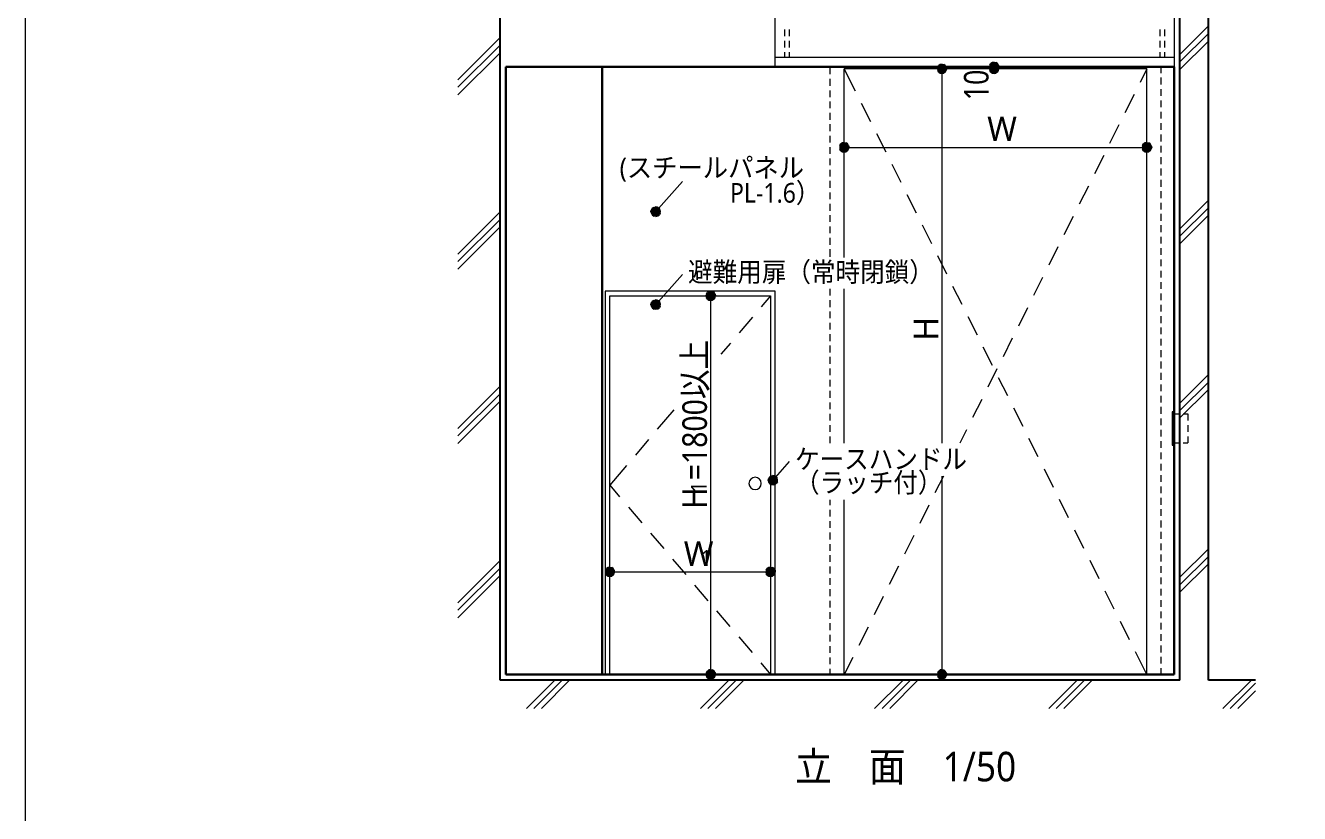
# Model space of a CAD drawing. Header units: millimetres. Extents: x 0 to 420, y 0 to 297.
# Drawn here: x 0.2 to 134.9, y 160.6 to 243.9 of the extents above; entities that cross this region are included whole.
import ezdxf
from ezdxf.enums import TextEntityAlignment as Align

# ---------------------------------------------------------------- set-up
doc = ezdxf.new("R2010")
doc.units = ezdxf.units.MM
doc.styles.add('kst32b', font='NotoSansJP-Variable.ttf')

msp = doc.modelspace()

# ---------------------------------------------------------------- hatches: boundary and pattern name
h = msp.add_hatch(color=7)
h.paths.add_polyline_path([(102.45, 239.95), (102.28, 239.84), (102.64, 239.5), (102.45, 239.95)])
h.paths.add_polyline_path([(102.28, 239.84), (102.64, 239.5), (102.17, 239.69), (102.28, 239.84)])
h.paths.add_polyline_path([(102.64, 239.5), (102.17, 239.69), (102.13, 239.5), (102.64, 239.5)])
h = msp.add_hatch(color=7)
h.paths.add_polyline_path([(103, 239.84), (102.83, 239.95), (102.64, 239.5), (103, 239.84)])
h.paths.add_polyline_path([(102.83, 239.95), (102.64, 239.5), (102.64, 239.99), (102.83, 239.95)])
h.paths.add_polyline_path([(102.64, 239.5), (102.64, 239.99), (102.45, 239.95), (102.64, 239.5)])
h = msp.add_hatch(color=7)
h.paths.add_polyline_path([(96.94, 239.75), (96.77, 239.65), (97.13, 239.29), (96.94, 239.75)])
h.paths.add_polyline_path([(96.77, 239.65), (97.13, 239.29), (96.67, 239.48), (96.77, 239.65)])
h.paths.add_polyline_path([(97.13, 239.29), (96.67, 239.48), (96.63, 239.29), (97.13, 239.29)])
h = msp.add_hatch(color=7)
h.paths.add_polyline_path([(96.63, 239.29), (96.67, 239.1), (97.13, 239.29), (96.63, 239.29)])
h.paths.add_polyline_path([(96.67, 239.1), (97.13, 239.29), (96.77, 238.95), (96.67, 239.1)])
h.paths.add_polyline_path([(97.13, 239.29), (96.77, 238.95), (96.94, 238.82), (97.13, 239.29)])
h = msp.add_hatch(color=7)
h.paths.add_polyline_path([(97.47, 239.65), (97.32, 239.75), (97.13, 239.29), (97.47, 239.65)])
h.paths.add_polyline_path([(97.32, 239.75), (97.13, 239.29), (97.13, 239.8), (97.32, 239.75)])
h.paths.add_polyline_path([(97.13, 239.29), (97.13, 239.8), (96.94, 239.75), (97.13, 239.29)])
for points in [[(96.94, 238.82), (97.13, 238.8), (97.13, 239.29), (96.94, 238.82)], [(102.45, 239.04), (102.64, 238.99), (102.64, 239.5), (102.45, 239.04)], [(102.45, 238.82), (102.64, 238.8), (102.64, 239.29), (102.45, 238.82)], [(86.59, 230.53), (86.78, 230.5), (86.78, 230.99), (86.59, 230.53)], [(118.6, 230.53), (118.79, 230.5), (118.79, 230.99), (118.6, 230.53)], [(66.4, 223.99), (66.51, 223.82), (66.84, 224.2), (66.4, 223.99)], [(66.4, 214.16), (66.51, 213.99), (66.84, 214.38), (66.4, 214.16)], [(72.47, 214.84), (72.67, 214.8), (72.67, 215.29), (72.47, 214.84)], [(78.78, 195.6), (78.91, 195.45), (79.25, 195.83), (78.78, 195.6)], [(61.81, 185.67), (62, 185.63), (62, 186.12), (61.81, 185.67)], [(78.8, 185.67), (78.99, 185.63), (78.99, 186.12), (78.8, 185.67)], [(72.47, 174.84), (72.67, 174.79), (72.67, 175.3), (72.47, 174.84)], [(96.94, 174.84), (97.13, 174.79), (97.13, 175.3), (96.94, 174.84)]]:
    msp.add_hatch(color=7).paths.add_polyline_path(points)
h = msp.add_hatch(color=7)
h.paths.add_polyline_path([(97.58, 239.1), (97.62, 239.29), (97.13, 239.29), (97.58, 239.1)])
h.paths.add_polyline_path([(97.62, 239.29), (97.13, 239.29), (97.58, 239.48), (97.62, 239.29)])
h.paths.add_polyline_path([(97.13, 239.29), (97.58, 239.48), (97.47, 239.65), (97.13, 239.29)])
h = msp.add_hatch(color=7)
h.paths.add_polyline_path([(97.13, 238.8), (97.32, 238.82), (97.13, 239.29), (97.13, 238.8)])
h.paths.add_polyline_path([(97.32, 238.82), (97.13, 239.29), (97.47, 238.95), (97.32, 238.82)])
h.paths.add_polyline_path([(97.13, 239.29), (97.47, 238.95), (97.58, 239.1), (97.13, 239.29)])
h = msp.add_hatch(color=7)
h.paths.add_polyline_path([(102.45, 239.75), (102.28, 239.65), (102.64, 239.29), (102.45, 239.75)])
h.paths.add_polyline_path([(102.28, 239.65), (102.64, 239.29), (102.17, 239.48), (102.28, 239.65)])
h.paths.add_polyline_path([(102.64, 239.29), (102.17, 239.48), (102.13, 239.29), (102.64, 239.29)])
h = msp.add_hatch(color=7)
h.paths.add_polyline_path([(102.13, 239.5), (102.17, 239.31), (102.64, 239.5), (102.13, 239.5)])
h.paths.add_polyline_path([(102.17, 239.31), (102.64, 239.5), (102.28, 239.14), (102.17, 239.31)])
h.paths.add_polyline_path([(102.64, 239.5), (102.28, 239.14), (102.45, 239.04), (102.64, 239.5)])
h = msp.add_hatch(color=7)
h.paths.add_polyline_path([(102.13, 239.29), (102.17, 239.1), (102.64, 239.29), (102.13, 239.29)])
h.paths.add_polyline_path([(102.17, 239.1), (102.64, 239.29), (102.28, 238.95), (102.17, 239.1)])
h.paths.add_polyline_path([(102.64, 239.29), (102.28, 238.95), (102.45, 238.82), (102.64, 239.29)])
h = msp.add_hatch(color=7)
h.paths.add_polyline_path([(103, 239.65), (102.83, 239.75), (102.64, 239.29), (103, 239.65)])
h.paths.add_polyline_path([(102.83, 239.75), (102.64, 239.29), (102.64, 239.8), (102.83, 239.75)])
h.paths.add_polyline_path([(102.64, 239.29), (102.64, 239.8), (102.45, 239.75), (102.64, 239.29)])
h = msp.add_hatch(color=7)
h.paths.add_polyline_path([(103.1, 239.31), (103.12, 239.5), (102.64, 239.5), (103.1, 239.31)])
h.paths.add_polyline_path([(103.12, 239.5), (102.64, 239.5), (103.1, 239.69), (103.12, 239.5)])
h.paths.add_polyline_path([(102.64, 239.5), (103.1, 239.69), (103, 239.84), (102.64, 239.5)])
h = msp.add_hatch(color=7)
h.paths.add_polyline_path([(103.1, 239.1), (103.12, 239.29), (102.64, 239.29), (103.1, 239.1)])
h.paths.add_polyline_path([(103.12, 239.29), (102.64, 239.29), (103.1, 239.48), (103.12, 239.29)])
h.paths.add_polyline_path([(102.64, 239.29), (103.1, 239.48), (103, 239.65), (102.64, 239.29)])
h = msp.add_hatch(color=7)
h.paths.add_polyline_path([(102.64, 238.99), (102.83, 239.04), (102.64, 239.5), (102.64, 238.99)])
h.paths.add_polyline_path([(102.83, 239.04), (102.64, 239.5), (103, 239.14), (102.83, 239.04)])
h.paths.add_polyline_path([(102.64, 239.5), (103, 239.14), (103.1, 239.31), (102.64, 239.5)])
h = msp.add_hatch(color=7)
h.paths.add_polyline_path([(102.64, 238.8), (102.83, 238.82), (102.64, 239.29), (102.64, 238.8)])
h.paths.add_polyline_path([(102.83, 238.82), (102.64, 239.29), (103, 238.95), (102.83, 238.82)])
h.paths.add_polyline_path([(102.64, 239.29), (103, 238.95), (103.1, 239.1), (102.64, 239.29)])
h = msp.add_hatch(color=7)
h.paths.add_polyline_path([(86.59, 231.46), (86.44, 231.35), (86.78, 230.99), (86.59, 231.46)])
h.paths.add_polyline_path([(86.44, 231.35), (86.78, 230.99), (86.32, 231.18), (86.44, 231.35)])
h.paths.add_polyline_path([(86.78, 230.99), (86.32, 231.18), (86.3, 230.99), (86.78, 230.99)])
h = msp.add_hatch(color=7)
h.paths.add_polyline_path([(86.3, 230.99), (86.32, 230.8), (86.78, 230.99), (86.3, 230.99)])
h.paths.add_polyline_path([(86.32, 230.8), (86.78, 230.99), (86.44, 230.63), (86.32, 230.8)])
h.paths.add_polyline_path([(86.78, 230.99), (86.44, 230.63), (86.59, 230.53), (86.78, 230.99)])
h = msp.add_hatch(color=7)
h.paths.add_polyline_path([(87.14, 231.35), (86.97, 231.46), (86.78, 230.99), (87.14, 231.35)])
h.paths.add_polyline_path([(86.97, 231.46), (86.78, 230.99), (86.78, 231.5), (86.97, 231.46)])
h.paths.add_polyline_path([(86.78, 230.99), (86.78, 231.5), (86.59, 231.46), (86.78, 230.99)])
h = msp.add_hatch(color=7)
h.paths.add_polyline_path([(87.25, 230.8), (87.29, 230.99), (86.78, 230.99), (87.25, 230.8)])
h.paths.add_polyline_path([(87.29, 230.99), (86.78, 230.99), (87.25, 231.18), (87.29, 230.99)])
h.paths.add_polyline_path([(86.78, 230.99), (87.25, 231.18), (87.14, 231.35), (86.78, 230.99)])
h = msp.add_hatch(color=7)
h.paths.add_polyline_path([(86.78, 230.5), (86.97, 230.53), (86.78, 230.99), (86.78, 230.5)])
h.paths.add_polyline_path([(86.97, 230.53), (86.78, 230.99), (87.14, 230.63), (86.97, 230.53)])
h.paths.add_polyline_path([(86.78, 230.99), (87.14, 230.63), (87.25, 230.8), (86.78, 230.99)])
h = msp.add_hatch(color=7)
h.paths.add_polyline_path([(118.6, 231.46), (118.43, 231.35), (118.79, 230.99), (118.6, 231.46)])
h.paths.add_polyline_path([(118.43, 231.35), (118.79, 230.99), (118.32, 231.18), (118.43, 231.35)])
h.paths.add_polyline_path([(118.79, 230.99), (118.32, 231.18), (118.28, 230.99), (118.79, 230.99)])
h = msp.add_hatch(color=7)
h.paths.add_polyline_path([(118.28, 230.99), (118.32, 230.8), (118.79, 230.99), (118.28, 230.99)])
h.paths.add_polyline_path([(118.32, 230.8), (118.79, 230.99), (118.43, 230.63), (118.32, 230.8)])
h.paths.add_polyline_path([(118.79, 230.99), (118.43, 230.63), (118.6, 230.53), (118.79, 230.99)])
h = msp.add_hatch(color=7)
h.paths.add_polyline_path([(119.15, 231.35), (118.98, 231.46), (118.79, 230.99), (119.15, 231.35)])
h.paths.add_polyline_path([(118.98, 231.46), (118.79, 230.99), (118.79, 231.5), (118.98, 231.46)])
h.paths.add_polyline_path([(118.79, 230.99), (118.79, 231.5), (118.6, 231.46), (118.79, 230.99)])
h = msp.add_hatch(color=7)
h.paths.add_polyline_path([(119.25, 230.8), (119.3, 230.99), (118.79, 230.99), (119.25, 230.8)])
h.paths.add_polyline_path([(119.3, 230.99), (118.79, 230.99), (119.25, 231.18), (119.3, 230.99)])
h.paths.add_polyline_path([(118.79, 230.99), (119.25, 231.18), (119.15, 231.35), (118.79, 230.99)])
h = msp.add_hatch(color=7)
h.paths.add_polyline_path([(118.79, 230.5), (118.98, 230.53), (118.79, 230.99), (118.79, 230.5)])
h.paths.add_polyline_path([(118.98, 230.53), (118.79, 230.99), (119.15, 230.63), (118.98, 230.53)])
h.paths.add_polyline_path([(118.79, 230.99), (119.15, 230.63), (119.25, 230.8), (118.79, 230.99)])
h = msp.add_hatch(color=7)
h.paths.add_polyline_path([(66.46, 224.54), (66.38, 224.37), (66.84, 224.2), (66.46, 224.54)])
h.paths.add_polyline_path([(66.38, 224.37), (66.84, 224.2), (66.34, 224.18), (66.38, 224.37)])
h.paths.add_polyline_path([(66.84, 224.2), (66.34, 224.18), (66.4, 223.99), (66.84, 224.2)])
h = msp.add_hatch(color=7)
h.paths.add_polyline_path([(67.01, 224.66), (66.82, 224.71), (66.84, 224.2), (67.01, 224.66)])
h.paths.add_polyline_path([(66.82, 224.71), (66.84, 224.2), (66.63, 224.64), (66.82, 224.71)])
h.paths.add_polyline_path([(66.84, 224.2), (66.63, 224.64), (66.46, 224.54), (66.84, 224.2)])
h = msp.add_hatch(color=7)
h.paths.add_polyline_path([(66.51, 223.82), (66.67, 223.73), (66.84, 224.2), (66.51, 223.82)])
h.paths.add_polyline_path([(66.67, 223.73), (66.84, 224.2), (66.87, 223.69), (66.67, 223.73)])
h.paths.add_polyline_path([(66.84, 224.2), (66.87, 223.69), (67.06, 223.75), (66.84, 224.2)])
h = msp.add_hatch(color=7)
h.paths.add_polyline_path([(67.35, 224.22), (67.29, 224.41), (66.84, 224.2), (67.35, 224.22)])
h.paths.add_polyline_path([(67.29, 224.41), (66.84, 224.2), (67.18, 224.58), (67.29, 224.41)])
h.paths.add_polyline_path([(66.84, 224.2), (67.18, 224.58), (67.01, 224.66), (66.84, 224.2)])
h = msp.add_hatch(color=7)
h.paths.add_polyline_path([(67.06, 223.75), (67.23, 223.86), (66.84, 224.2), (67.06, 223.75)])
h.paths.add_polyline_path([(67.23, 223.86), (66.84, 224.2), (67.31, 224.03), (67.23, 223.86)])
h.paths.add_polyline_path([(66.84, 224.2), (67.31, 224.03), (67.35, 224.22), (66.84, 224.2)])
h = msp.add_hatch(color=7)
h.paths.add_polyline_path([(72.47, 215.75), (72.31, 215.65), (72.67, 215.29), (72.47, 215.75)])
h.paths.add_polyline_path([(72.31, 215.65), (72.67, 215.29), (72.2, 215.48), (72.31, 215.65)])
h.paths.add_polyline_path([(72.67, 215.29), (72.2, 215.48), (72.16, 215.29), (72.67, 215.29)])
h = msp.add_hatch(color=7)
h.paths.add_polyline_path([(73.02, 215.65), (72.86, 215.75), (72.67, 215.29), (73.02, 215.65)])
h.paths.add_polyline_path([(72.86, 215.75), (72.67, 215.29), (72.67, 215.79), (72.86, 215.75)])
h.paths.add_polyline_path([(72.67, 215.29), (72.67, 215.79), (72.47, 215.75), (72.67, 215.29)])
h = msp.add_hatch(color=7)
h.paths.add_polyline_path([(73.13, 215.1), (73.17, 215.29), (72.67, 215.29), (73.13, 215.1)])
h.paths.add_polyline_path([(73.17, 215.29), (72.67, 215.29), (73.13, 215.48), (73.17, 215.29)])
h.paths.add_polyline_path([(72.67, 215.29), (73.13, 215.48), (73.02, 215.65), (72.67, 215.29)])
h = msp.add_hatch(color=7)
h.paths.add_polyline_path([(66.46, 214.71), (66.38, 214.55), (66.84, 214.38), (66.46, 214.71)])
h.paths.add_polyline_path([(66.38, 214.55), (66.84, 214.38), (66.34, 214.35), (66.38, 214.55)])
h.paths.add_polyline_path([(66.84, 214.38), (66.34, 214.35), (66.4, 214.16), (66.84, 214.38)])
h = msp.add_hatch(color=7)
h.paths.add_polyline_path([(67.01, 214.84), (66.82, 214.88), (66.84, 214.38), (67.01, 214.84)])
h.paths.add_polyline_path([(66.82, 214.88), (66.84, 214.38), (66.63, 214.82), (66.82, 214.88)])
h.paths.add_polyline_path([(66.84, 214.38), (66.63, 214.82), (66.46, 214.71), (66.84, 214.38)])
h = msp.add_hatch(color=7)
h.paths.add_polyline_path([(66.51, 213.99), (66.67, 213.91), (66.84, 214.38), (66.51, 213.99)])
h.paths.add_polyline_path([(66.67, 213.91), (66.84, 214.38), (66.87, 213.89), (66.67, 213.91)])
h.paths.add_polyline_path([(66.84, 214.38), (66.87, 213.89), (67.06, 213.93), (66.84, 214.38)])
h = msp.add_hatch(color=7)
h.paths.add_polyline_path([(67.35, 214.42), (67.29, 214.61), (66.84, 214.38), (67.35, 214.42)])
h.paths.add_polyline_path([(67.29, 214.61), (66.84, 214.38), (67.18, 214.76), (67.29, 214.61)])
h.paths.add_polyline_path([(66.84, 214.38), (67.18, 214.76), (67.01, 214.84), (66.84, 214.38)])
h = msp.add_hatch(color=7)
h.paths.add_polyline_path([(67.06, 213.93), (67.23, 214.04), (66.84, 214.38), (67.06, 213.93)])
h.paths.add_polyline_path([(67.23, 214.04), (66.84, 214.38), (67.31, 214.21), (67.23, 214.04)])
h.paths.add_polyline_path([(66.84, 214.38), (67.31, 214.21), (67.35, 214.42), (66.84, 214.38)])
h = msp.add_hatch(color=7)
h.paths.add_polyline_path([(72.16, 215.29), (72.2, 215.1), (72.67, 215.29), (72.16, 215.29)])
h.paths.add_polyline_path([(72.2, 215.1), (72.67, 215.29), (72.31, 214.95), (72.2, 215.1)])
h.paths.add_polyline_path([(72.67, 215.29), (72.31, 214.95), (72.47, 214.84), (72.67, 215.29)])
h = msp.add_hatch(color=7)
h.paths.add_polyline_path([(72.67, 214.8), (72.86, 214.84), (72.67, 215.29), (72.67, 214.8)])
h.paths.add_polyline_path([(72.86, 214.84), (72.67, 215.29), (73.02, 214.95), (72.86, 214.84)])
h.paths.add_polyline_path([(72.67, 215.29), (73.02, 214.95), (73.13, 215.1), (72.67, 215.29)])
h = msp.add_hatch(color=7)
h.paths.add_polyline_path([(78.87, 196.15), (78.76, 195.98), (79.25, 195.83), (78.87, 196.15)])
h.paths.add_polyline_path([(78.76, 195.98), (79.25, 195.83), (78.74, 195.79), (78.76, 195.98)])
h.paths.add_polyline_path([(79.25, 195.83), (78.74, 195.79), (78.78, 195.6), (79.25, 195.83)])
h = msp.add_hatch(color=7)
h.paths.add_polyline_path([(79.4, 196.3), (79.21, 196.32), (79.25, 195.83), (79.4, 196.3)])
h.paths.add_polyline_path([(79.21, 196.32), (79.25, 195.83), (79.02, 196.28), (79.21, 196.32)])
h.paths.add_polyline_path([(79.25, 195.83), (79.02, 196.28), (78.87, 196.15), (79.25, 195.83)])
h = msp.add_hatch(color=7)
h.paths.add_polyline_path([(78.91, 195.45), (79.08, 195.35), (79.25, 195.83), (78.91, 195.45)])
h.paths.add_polyline_path([(79.08, 195.35), (79.25, 195.83), (79.27, 195.33), (79.08, 195.35)])
h.paths.add_polyline_path([(79.25, 195.83), (79.27, 195.33), (79.46, 195.37), (79.25, 195.83)])
h = msp.add_hatch(color=7)
h.paths.add_polyline_path([(79.73, 195.86), (79.69, 196.05), (79.25, 195.83), (79.73, 195.86)])
h.paths.add_polyline_path([(79.69, 196.05), (79.25, 195.83), (79.57, 196.19), (79.69, 196.05)])
h.paths.add_polyline_path([(79.25, 195.83), (79.57, 196.19), (79.4, 196.3), (79.25, 195.83)])
h = msp.add_hatch(color=7)
h.paths.add_polyline_path([(79.46, 195.37), (79.61, 195.5), (79.25, 195.83), (79.46, 195.37)])
h.paths.add_polyline_path([(79.61, 195.5), (79.25, 195.83), (79.71, 195.66), (79.61, 195.5)])
h.paths.add_polyline_path([(79.25, 195.83), (79.71, 195.66), (79.73, 195.86), (79.25, 195.83)])
h = msp.add_hatch(color=7)
h.paths.add_polyline_path([(61.81, 186.58), (61.64, 186.48), (62, 186.12), (61.81, 186.58)])
h.paths.add_polyline_path([(61.64, 186.48), (62, 186.12), (61.53, 186.31), (61.64, 186.48)])
h.paths.add_polyline_path([(62, 186.12), (61.53, 186.31), (61.49, 186.12), (62, 186.12)])
h = msp.add_hatch(color=7)
h.paths.add_polyline_path([(61.49, 186.12), (61.53, 185.93), (62, 186.12), (61.49, 186.12)])
h.paths.add_polyline_path([(61.53, 185.93), (62, 186.12), (61.64, 185.78), (61.53, 185.93)])
h.paths.add_polyline_path([(62, 186.12), (61.64, 185.78), (61.81, 185.67), (62, 186.12)])
h = msp.add_hatch(color=7)
h.paths.add_polyline_path([(62.34, 186.48), (62.19, 186.58), (62, 186.12), (62.34, 186.48)])
h.paths.add_polyline_path([(62.19, 186.58), (62, 186.12), (62, 186.63), (62.19, 186.58)])
h.paths.add_polyline_path([(62, 186.12), (62, 186.63), (61.81, 186.58), (62, 186.12)])
h = msp.add_hatch(color=7)
h.paths.add_polyline_path([(62.44, 185.93), (62.48, 186.12), (62, 186.12), (62.44, 185.93)])
h.paths.add_polyline_path([(62.48, 186.12), (62, 186.12), (62.44, 186.31), (62.48, 186.12)])
h.paths.add_polyline_path([(62, 186.12), (62.44, 186.31), (62.34, 186.48), (62, 186.12)])
h = msp.add_hatch(color=7)
h.paths.add_polyline_path([(62, 185.63), (62.19, 185.67), (62, 186.12), (62, 185.63)])
h.paths.add_polyline_path([(62.19, 185.67), (62, 186.12), (62.34, 185.78), (62.19, 185.67)])
h.paths.add_polyline_path([(62, 186.12), (62.34, 185.78), (62.44, 185.93), (62, 186.12)])
h = msp.add_hatch(color=7)
h.paths.add_polyline_path([(78.8, 186.58), (78.63, 186.48), (78.99, 186.12), (78.8, 186.58)])
h.paths.add_polyline_path([(78.63, 186.48), (78.99, 186.12), (78.53, 186.31), (78.63, 186.48)])
h.paths.add_polyline_path([(78.99, 186.12), (78.53, 186.31), (78.49, 186.12), (78.99, 186.12)])
h = msp.add_hatch(color=7)
h.paths.add_polyline_path([(78.49, 186.12), (78.53, 185.93), (78.99, 186.12), (78.49, 186.12)])
h.paths.add_polyline_path([(78.53, 185.93), (78.99, 186.12), (78.63, 185.78), (78.53, 185.93)])
h.paths.add_polyline_path([(78.99, 186.12), (78.63, 185.78), (78.8, 185.67), (78.99, 186.12)])
h = msp.add_hatch(color=7)
h.paths.add_polyline_path([(79.33, 186.48), (79.18, 186.58), (78.99, 186.12), (79.33, 186.48)])
h.paths.add_polyline_path([(79.18, 186.58), (78.99, 186.12), (78.99, 186.63), (79.18, 186.58)])
h.paths.add_polyline_path([(78.99, 186.12), (78.99, 186.63), (78.8, 186.58), (78.99, 186.12)])
h = msp.add_hatch(color=7)
h.paths.add_polyline_path([(79.46, 185.93), (79.48, 186.12), (78.99, 186.12), (79.46, 185.93)])
h.paths.add_polyline_path([(79.48, 186.12), (78.99, 186.12), (79.46, 186.31), (79.48, 186.12)])
h.paths.add_polyline_path([(78.99, 186.12), (79.46, 186.31), (79.33, 186.48), (78.99, 186.12)])
h = msp.add_hatch(color=7)
h.paths.add_polyline_path([(78.99, 185.63), (79.18, 185.67), (78.99, 186.12), (78.99, 185.63)])
h.paths.add_polyline_path([(79.18, 185.67), (78.99, 186.12), (79.33, 185.78), (79.18, 185.67)])
h.paths.add_polyline_path([(78.99, 186.12), (79.33, 185.78), (79.46, 185.93), (78.99, 186.12)])
h = msp.add_hatch(color=7)
h.paths.add_polyline_path([(72.47, 175.77), (72.31, 175.64), (72.67, 175.3), (72.47, 175.77)])
h.paths.add_polyline_path([(72.31, 175.64), (72.67, 175.3), (72.2, 175.49), (72.31, 175.64)])
h.paths.add_polyline_path([(72.67, 175.3), (72.2, 175.49), (72.16, 175.3), (72.67, 175.3)])
h = msp.add_hatch(color=7)
h.paths.add_polyline_path([(72.16, 175.3), (72.2, 175.11), (72.67, 175.3), (72.16, 175.3)])
h.paths.add_polyline_path([(72.2, 175.11), (72.67, 175.3), (72.31, 174.94), (72.2, 175.11)])
h.paths.add_polyline_path([(72.67, 175.3), (72.31, 174.94), (72.47, 174.84), (72.67, 175.3)])
h = msp.add_hatch(color=7)
h.paths.add_polyline_path([(73.02, 175.64), (72.86, 175.77), (72.67, 175.3), (73.02, 175.64)])
h.paths.add_polyline_path([(72.86, 175.77), (72.67, 175.3), (72.67, 175.79), (72.86, 175.77)])
h.paths.add_polyline_path([(72.67, 175.3), (72.67, 175.79), (72.47, 175.77), (72.67, 175.3)])
h = msp.add_hatch(color=7)
h.paths.add_polyline_path([(73.13, 175.11), (73.17, 175.3), (72.67, 175.3), (73.13, 175.11)])
h.paths.add_polyline_path([(73.17, 175.3), (72.67, 175.3), (73.13, 175.49), (73.17, 175.3)])
h.paths.add_polyline_path([(72.67, 175.3), (73.13, 175.49), (73.02, 175.64), (72.67, 175.3)])
h = msp.add_hatch(color=7)
h.paths.add_polyline_path([(72.67, 174.79), (72.86, 174.84), (72.67, 175.3), (72.67, 174.79)])
h.paths.add_polyline_path([(72.86, 174.84), (72.67, 175.3), (73.02, 174.94), (72.86, 174.84)])
h.paths.add_polyline_path([(72.67, 175.3), (73.02, 174.94), (73.13, 175.11), (72.67, 175.3)])
h = msp.add_hatch(color=7)
h.paths.add_polyline_path([(96.94, 175.77), (96.77, 175.64), (97.13, 175.3), (96.94, 175.77)])
h.paths.add_polyline_path([(96.77, 175.64), (97.13, 175.3), (96.67, 175.49), (96.77, 175.64)])
h.paths.add_polyline_path([(97.13, 175.3), (96.67, 175.49), (96.63, 175.3), (97.13, 175.3)])
h = msp.add_hatch(color=7)
h.paths.add_polyline_path([(96.63, 175.3), (96.67, 175.11), (97.13, 175.3), (96.63, 175.3)])
h.paths.add_polyline_path([(96.67, 175.11), (97.13, 175.3), (96.77, 174.94), (96.67, 175.11)])
h.paths.add_polyline_path([(97.13, 175.3), (96.77, 174.94), (96.94, 174.84), (97.13, 175.3)])
h = msp.add_hatch(color=7)
h.paths.add_polyline_path([(97.47, 175.64), (97.32, 175.77), (97.13, 175.3), (97.47, 175.64)])
h.paths.add_polyline_path([(97.32, 175.77), (97.13, 175.3), (97.13, 175.79), (97.32, 175.77)])
h.paths.add_polyline_path([(97.13, 175.3), (97.13, 175.79), (96.94, 175.77), (97.13, 175.3)])
h = msp.add_hatch(color=7)
h.paths.add_polyline_path([(97.58, 175.11), (97.62, 175.3), (97.13, 175.3), (97.58, 175.11)])
h.paths.add_polyline_path([(97.62, 175.3), (97.13, 175.3), (97.58, 175.49), (97.62, 175.3)])
h.paths.add_polyline_path([(97.13, 175.3), (97.58, 175.49), (97.47, 175.64), (97.13, 175.3)])
h = msp.add_hatch(color=7)
h.paths.add_polyline_path([(97.13, 174.79), (97.32, 174.84), (97.13, 175.3), (97.13, 174.79)])
h.paths.add_polyline_path([(97.32, 174.84), (97.13, 175.3), (97.47, 174.94), (97.32, 174.84)])
h.paths.add_polyline_path([(97.13, 175.3), (97.47, 174.94), (97.58, 175.11), (97.13, 175.3)])

# ---------------------------------------------------------------- linework, layer by layer
at = {"lineweight": 13}
for points in [[(0.19, 0), (0.19, 296.97), (420.16, 296.97), (420.16, 0)], [(62, 175.3), (62, 215.29), (78.99, 215.29), (78.99, 175.3)], [(121.45, 203.05), (121.45, 199.54), (121.69, 199.54), (121.69, 203.05)], [(78, 195.48), (77.95, 195.74), (77.81, 195.94), (77.6, 196.08), (77.35, 196.13), (77.1, 196.08), (76.9, 195.94), (76.76, 195.74), (76.71, 195.48), (76.76, 195.23), (76.9, 195.03), (77.1, 194.89), (77.35, 194.84), (77.6, 194.89), (77.81, 195.03), (77.95, 195.23)]]:
    msp.add_lwpolyline(points, close=True, dxfattribs=at)
at = {"lineweight": 25}
for points in [[(122.28, 174.69), (122.28, 263.48)], [(50.4, 174.69), (50.4, 251.5)], [(125.29, 174.69), (125.29, 251.5)], [(122.28, 174.69), (50.4, 174.69)], [(130.28, 174.69), (125.29, 174.69)]]:
    msp.add_lwpolyline(points, dxfattribs=at)
at = {"lineweight": 13}
for points in [[(79.48, 239.5), (79.48, 253.3)], [(121.69, 253.3), (121.69, 239.5)], [(45.93, 238.12), (50.4, 242.59)], [(80.5, 242.74), (80.5, 243.46)], [(80.98, 242.74), (80.98, 243.46)], [(120.18, 242.74), (120.18, 243.46)], [(120.69, 242.74), (120.69, 243.46)], [(122.28, 240.81), (125.29, 243.82)], [(122.28, 240.03), (125.29, 243.04)], [(45.93, 237.34), (50.4, 241.79)], [(80.5, 241.53), (80.5, 242.25)], [(80.98, 241.53), (80.98, 242.25)], [(120.18, 241.53), (120.18, 242.25)], [(120.69, 241.53), (120.69, 242.25)], [(122.28, 239.23), (125.29, 242.23)], [(45.93, 236.54), (50.4, 241)], [(121.69, 240.5), (79.48, 240.5)], [(80.5, 240.5), (80.5, 241.05)], [(80.98, 240.5), (80.98, 241.05)], [(120.18, 240.5), (120.18, 241.05)], [(120.69, 240.5), (120.69, 241.05)], [(85.28, 238.72), (85.28, 239.5)], [(118.79, 239.29), (86.78, 239.29)], [(86.78, 219.37), (86.78, 239.29)], [(87.97, 236.92), (86.78, 239.29)], [(97.13, 199.73), (97.13, 239.29)], [(102.64, 239.29), (102.64, 239.5)], [(118.79, 239.29), (118.07, 237.85)], [(118.79, 175.3), (118.79, 239.29)], [(120.29, 238.82), (120.29, 239.5)], [(85.28, 237.51), (85.28, 238.23)], [(120.29, 237.64), (120.29, 238.36)], [(120.29, 236.43), (120.29, 237.15)], [(85.28, 236.3), (85.28, 237.02)], [(85.28, 235.12), (85.28, 235.84)], [(117.43, 236.58), (116.46, 234.63)], [(120.29, 235.23), (120.29, 235.94)], [(85.28, 233.91), (85.28, 234.63)], [(89.58, 233.7), (88.62, 235.63)], [(120.29, 234.04), (120.29, 234.76)], [(85.28, 232.71), (85.28, 233.43)], [(115.82, 233.36), (114.85, 231.42)], [(120.29, 232.83), (120.29, 233.55)], [(85.28, 231.5), (85.28, 232.22)], [(91.21, 230.48), (90.23, 232.41)], [(120.29, 231.63), (120.29, 232.35)], [(85.28, 230.31), (85.28, 231.03)], [(86.78, 230.99), (118.79, 230.99)], [(120.29, 230.44), (120.29, 231.16)], [(85.28, 229.11), (85.28, 229.83)], [(92.82, 227.27), (91.84, 229.19)], [(114.22, 230.12), (113.24, 228.2)], [(120.29, 229.23), (120.29, 229.95)], [(85.28, 227.9), (85.28, 228.62)], [(120.29, 228.03), (120.29, 228.75)], [(66.84, 224.2), (69.68, 227.39)], [(85.28, 226.72), (85.28, 227.44)], [(112.61, 226.91), (111.63, 224.98)], [(120.29, 226.84), (120.29, 227.56)], [(85.28, 225.51), (85.28, 226.23)], [(85.28, 224.3), (85.28, 225.02)], [(94.42, 224.03), (93.45, 225.98)], [(120.29, 225.64), (120.29, 226.36)], [(120.29, 224.43), (120.29, 225.15)], [(122.28, 222.4), (125.29, 225.4)], [(45.93, 219.71), (50.4, 224.18)], [(85.28, 223.12), (85.28, 223.84)], [(110.98, 223.69), (110.02, 221.76)], [(120.29, 223.22), (120.29, 223.96)], [(122.28, 221.62), (125.29, 224.62)], [(122.28, 220.81), (125.29, 223.82)], [(45.93, 218.93), (50.4, 223.37)], [(45.93, 218.12), (50.4, 222.59)], [(85.28, 221.91), (85.28, 222.63)], [(96.03, 220.81), (95.06, 222.76)], [(120.29, 222.04), (120.29, 222.76)], [(85.28, 220.7), (85.28, 221.42)], [(120.29, 220.83), (120.29, 221.55)], [(85.28, 219.43), (85.28, 220.24)], [(109.37, 220.47), (108.42, 218.55)], [(120.29, 219.63), (120.29, 220.34)], [(97.64, 217.59), (96.67, 219.52)], [(120.29, 218.44), (120.29, 219.16)], [(66.84, 214.38), (69.68, 217.57)], [(107.76, 217.25), (106.81, 215.33)], [(120.29, 217.23), (120.29, 217.95)], [(79.48, 175.3), (79.48, 215.79), (61.49, 215.79), (61.49, 175.3)], [(85.28, 215.33), (85.28, 216.05)], [(86.78, 199.73), (86.78, 216.05)], [(99.25, 214.38), (98.28, 216.3)], [(120.29, 216.03), (120.29, 216.75)], [(72.67, 175.3), (72.67, 178.29), (72.67, 215.29)], [(78.99, 215.29), (78, 214.14)], [(85.28, 214.12), (85.28, 214.84)], [(120.29, 214.84), (120.29, 215.56)], [(120.29, 213.64), (120.29, 214.35)], [(77.07, 213.04), (75.67, 211.39)], [(85.28, 212.94), (85.28, 213.66)], [(100.86, 211.16), (99.89, 213.08)], [(106.15, 214.04), (105.2, 212.11)], [(120.29, 212.43), (120.29, 213.15)], [(85.28, 211.73), (85.28, 212.45)], [(120.29, 211.24), (120.29, 211.96)], [(74.74, 210.29), (73.74, 209.13)], [(85.28, 210.52), (85.28, 211.24)], [(104.54, 210.82), (103.59, 208.87)], [(120.29, 210.04), (120.29, 210.76)], [(85.28, 209.32), (85.28, 210.04)], [(85.28, 208.13), (85.28, 208.85)], [(102.47, 207.94), (101.49, 209.87)], [(120.29, 208.83), (120.29, 209.55)], [(85.28, 206.93), (85.28, 207.64)], [(102.93, 207.6), (101.98, 205.66)], [(120.29, 207.64), (120.29, 208.36)], [(85.28, 205.72), (85.28, 206.44)], [(104.08, 204.72), (103.1, 206.65)], [(120.29, 206.44), (120.29, 207.16)], [(122.28, 203.98), (125.29, 206.99)], [(122.28, 203.2), (125.29, 206.18)], [(45.93, 201.29), (50.4, 205.76)], [(45.93, 200.51), (50.4, 204.96)], [(85.28, 204.53), (85.28, 205.25)], [(120.29, 205.23), (120.29, 205.95)], [(122.28, 202.4), (125.29, 205.4)], [(45.93, 199.71), (50.4, 204.17)], [(85.28, 203.33), (85.28, 204.05)], [(101.32, 204.36), (100.35, 202.44)], [(120.29, 204.03), (120.29, 204.75)], [(120.29, 202.84), (120.29, 203.56)], [(68.77, 203.26), (67.01, 201.21)], [(85.28, 202.12), (85.28, 202.84)], [(105.69, 201.51), (104.71, 203.43)], [(120.29, 201.63), (120.29, 202.35)], [(121.69, 202.82), (122.17, 202.82)], [(122.64, 202.82), (123.13, 202.82)], [(123.13, 202.82), (123.13, 202.14)], [(85.28, 200.94), (85.28, 201.65)], [(99.72, 201.15), (99, 199.73)], [(120.29, 200.43), (120.29, 201.15)], [(123.13, 201.65), (123.13, 200.94)], [(66.08, 200.11), (64.69, 198.46)], [(85.28, 199.73), (85.28, 200.45)], [(107.29, 198.29), (106.32, 200.22)], [(120.29, 199.24), (120.29, 199.96)], [(121.69, 199.77), (122.17, 199.77)], [(122.64, 199.77), (123.13, 199.77)], [(123.13, 200.45), (123.13, 199.77)], [(120.29, 198.04), (120.29, 198.75)], [(63.75, 197.36), (62, 195.3), (63.03, 194.08)], [(79.25, 195.83), (80.98, 197.8)], [(108.9, 195.05), (107.95, 197)], [(120.29, 196.83), (120.29, 197.55)], [(97.28, 196.26), (96.37, 194.48)], [(97.13, 175.3), (97.13, 196.26)], [(120.29, 195.64), (120.29, 196.36)], [(120.29, 194.44), (120.29, 195.16)], [(63.97, 192.98), (65.36, 191.33)], [(85.28, 193.17), (85.28, 193.76)], [(85.28, 191.98), (85.28, 192.7)], [(86.78, 175.3), (86.78, 193.76)], [(95.74, 193.19), (94.76, 191.26)], [(110.51, 191.83), (109.56, 193.78)], [(120.29, 193.23), (120.29, 193.95)], [(120.29, 192.05), (120.29, 192.76)], [(85.28, 190.78), (85.28, 191.49)], [(120.29, 190.84), (120.29, 191.56)], [(66.29, 190.22), (67.69, 188.59)], [(85.28, 189.57), (85.28, 190.29)], [(112.12, 188.62), (111.17, 190.54)], [(120.29, 189.63), (120.29, 190.35)], [(85.28, 188.36), (85.28, 189.08)], [(94.13, 189.97), (93.15, 188.02)], [(120.29, 188.43), (120.29, 189.15)], [(45.93, 182.88), (50.4, 187.35)], [(68.62, 187.49), (70.02, 185.84)], [(85.28, 187.18), (85.28, 187.9)], [(113.73, 185.4), (112.78, 187.32)], [(120.29, 187.24), (120.29, 187.96)], [(122.28, 185.57), (125.29, 188.57)], [(122.28, 184.78), (125.29, 187.77)], [(45.93, 182.1), (50.4, 186.54)], [(78.99, 186.12), (62, 186.12)], [(85.28, 185.97), (85.28, 186.69)], [(92.52, 186.75), (91.55, 184.81)], [(120.29, 186.03), (120.29, 186.75)], [(122.28, 183.98), (125.29, 186.99)], [(45.93, 181.29), (50.4, 185.76)], [(70.95, 184.74), (72.35, 183.09)], [(85.28, 184.76), (85.28, 185.48)], [(120.29, 184.83), (120.29, 185.55)], [(85.28, 183.58), (85.28, 184.3)], [(90.91, 183.54), (89.94, 181.59)], [(115.34, 182.18), (114.38, 184.11)], [(120.29, 183.64), (120.29, 184.36)], [(73.28, 182.01), (74.68, 180.36)], [(85.28, 182.37), (85.28, 183.09)], [(120.29, 182.44), (120.29, 183.16)], [(120.29, 181.23), (120.29, 181.95)], [(85.28, 181.17), (85.28, 181.89)], [(85.28, 179.98), (85.28, 180.7)], [(116.95, 178.96), (115.99, 180.89)], [(120.29, 180.04), (120.29, 180.76)], [(75.63, 179.26), (77.03, 177.61)], [(85.28, 178.77), (85.28, 179.49)], [(89.3, 180.3), (88.33, 178.37)], [(120.29, 178.84), (120.29, 179.56)], [(85.28, 177.57), (85.28, 178.29)], [(120.29, 177.63), (120.29, 178.35)], [(85.28, 176.38), (85.28, 177.1)], [(87.69, 177.08), (86.78, 175.3)], [(118.79, 175.3), (117.6, 177.67)], [(120.29, 176.45), (120.29, 177.16)], [(77.96, 176.51), (78.99, 175.3)], [(85.28, 175.3), (85.28, 175.89)], [(120.29, 175.3), (120.29, 175.96)], [(53.17, 171.7), (56.16, 174.69)], [(53.95, 171.7), (56.96, 174.69)], [(54.76, 171.7), (57.74, 174.69)], [(71.59, 171.7), (74.57, 174.69)], [(72.37, 171.7), (75.37, 174.69)], [(73.17, 171.7), (76.16, 174.69)], [(90, 171.7), (93.01, 174.69)], [(90.78, 171.7), (93.79, 174.69)], [(91.59, 171.7), (94.57, 174.69)], [(108.42, 171.7), (111.42, 174.69)], [(109.2, 171.7), (112.2, 174.69)], [(110, 171.7), (112.99, 174.69)], [(126.83, 171.7), (129.84, 174.69)], [(127.61, 171.7), (130.28, 174.37)], [(128.42, 171.7), (130.28, 173.57)]]:
    msp.add_lwpolyline(points, dxfattribs=at)
at = {"lineweight": 0}
for points in [[(102.45, 239.95), (102.28, 239.84), (102.64, 239.5)], [(102.64, 239.5), (102.64, 239.99), (102.45, 239.95)], [(102.83, 239.95), (102.64, 239.5), (102.64, 239.99)], [(103, 239.84), (102.83, 239.95), (102.64, 239.5)], [(97.13, 239.29), (96.67, 239.48), (96.63, 239.29)], [(96.63, 239.29), (96.67, 239.1), (97.13, 239.29)], [(96.77, 239.65), (97.13, 239.29), (96.67, 239.48)], [(96.67, 239.1), (97.13, 239.29), (96.77, 238.95)], [(96.94, 239.75), (96.77, 239.65), (97.13, 239.29)], [(97.13, 239.29), (96.77, 238.95), (96.94, 238.82)], [(97.13, 239.29), (97.13, 239.8), (96.94, 239.75)], [(96.94, 238.82), (97.13, 238.8), (97.13, 239.29)], [(97.32, 239.75), (97.13, 239.29), (97.13, 239.8)], [(97.47, 239.65), (97.32, 239.75), (97.13, 239.29)], [(97.13, 239.29), (97.58, 239.48), (97.47, 239.65)], [(97.62, 239.29), (97.13, 239.29), (97.58, 239.48)], [(97.13, 238.8), (97.32, 238.82), (97.13, 239.29)], [(97.32, 238.82), (97.13, 239.29), (97.47, 238.95)], [(97.13, 239.29), (97.47, 238.95), (97.58, 239.1)], [(97.58, 239.1), (97.62, 239.29), (97.13, 239.29)], [(102.64, 239.5), (102.17, 239.69), (102.13, 239.5)], [(102.13, 239.5), (102.17, 239.31), (102.64, 239.5)], [(102.64, 239.29), (102.17, 239.48), (102.13, 239.29)], [(102.13, 239.29), (102.17, 239.1), (102.64, 239.29)], [(102.28, 239.84), (102.64, 239.5), (102.17, 239.69)], [(102.28, 239.65), (102.64, 239.29), (102.17, 239.48)], [(102.17, 239.31), (102.64, 239.5), (102.28, 239.14)], [(102.17, 239.1), (102.64, 239.29), (102.28, 238.95)], [(102.45, 239.75), (102.28, 239.65), (102.64, 239.29)], [(102.64, 239.5), (102.28, 239.14), (102.45, 239.04)], [(102.64, 239.29), (102.28, 238.95), (102.45, 238.82)], [(102.64, 239.29), (102.64, 239.8), (102.45, 239.75)], [(102.45, 239.04), (102.64, 238.99), (102.64, 239.5)], [(102.45, 238.82), (102.64, 238.8), (102.64, 239.29)], [(102.64, 239.5), (103.1, 239.69), (103, 239.84)], [(102.83, 239.75), (102.64, 239.29), (102.64, 239.8)], [(103, 239.65), (102.83, 239.75), (102.64, 239.29)], [(103.12, 239.5), (102.64, 239.5), (103.1, 239.69)], [(102.64, 239.29), (103.1, 239.48), (103, 239.65)], [(102.64, 238.99), (102.83, 239.04), (102.64, 239.5)], [(102.83, 239.04), (102.64, 239.5), (103, 239.14)], [(102.64, 239.5), (103, 239.14), (103.1, 239.31)], [(103.1, 239.31), (103.12, 239.5), (102.64, 239.5)], [(103.12, 239.29), (102.64, 239.29), (103.1, 239.48)], [(102.64, 238.8), (102.83, 238.82), (102.64, 239.29)], [(102.83, 238.82), (102.64, 239.29), (103, 238.95)], [(102.64, 239.29), (103, 238.95), (103.1, 239.1)], [(103.1, 239.1), (103.12, 239.29), (102.64, 239.29)], [(86.78, 230.99), (86.32, 231.18), (86.3, 230.99)], [(86.3, 230.99), (86.32, 230.8), (86.78, 230.99)], [(86.44, 231.35), (86.78, 230.99), (86.32, 231.18)], [(86.32, 230.8), (86.78, 230.99), (86.44, 230.63)], [(86.59, 231.46), (86.44, 231.35), (86.78, 230.99)], [(86.78, 230.99), (86.44, 230.63), (86.59, 230.53)], [(86.78, 230.99), (86.78, 231.5), (86.59, 231.46)], [(86.59, 230.53), (86.78, 230.5), (86.78, 230.99)], [(86.97, 231.46), (86.78, 230.99), (86.78, 231.5)], [(87.14, 231.35), (86.97, 231.46), (86.78, 230.99)], [(86.78, 230.99), (87.25, 231.18), (87.14, 231.35)], [(87.29, 230.99), (86.78, 230.99), (87.25, 231.18)], [(86.78, 230.5), (86.97, 230.53), (86.78, 230.99)], [(86.97, 230.53), (86.78, 230.99), (87.14, 230.63)], [(86.78, 230.99), (87.14, 230.63), (87.25, 230.8)], [(87.25, 230.8), (87.29, 230.99), (86.78, 230.99)], [(118.79, 230.99), (118.32, 231.18), (118.28, 230.99)], [(118.28, 230.99), (118.32, 230.8), (118.79, 230.99)], [(118.43, 231.35), (118.79, 230.99), (118.32, 231.18)], [(118.32, 230.8), (118.79, 230.99), (118.43, 230.63)], [(118.6, 231.46), (118.43, 231.35), (118.79, 230.99)], [(118.79, 230.99), (118.43, 230.63), (118.6, 230.53)], [(118.79, 230.99), (118.79, 231.5), (118.6, 231.46)], [(118.6, 230.53), (118.79, 230.5), (118.79, 230.99)], [(118.98, 231.46), (118.79, 230.99), (118.79, 231.5)], [(119.15, 231.35), (118.98, 231.46), (118.79, 230.99)], [(118.79, 230.99), (119.25, 231.18), (119.15, 231.35)], [(119.3, 230.99), (118.79, 230.99), (119.25, 231.18)], [(118.79, 230.5), (118.98, 230.53), (118.79, 230.99)], [(118.98, 230.53), (118.79, 230.99), (119.15, 230.63)], [(118.79, 230.99), (119.15, 230.63), (119.25, 230.8)], [(119.25, 230.8), (119.3, 230.99), (118.79, 230.99)], [(66.38, 224.37), (66.84, 224.2), (66.34, 224.18)], [(66.84, 224.2), (66.34, 224.18), (66.4, 223.99)], [(66.46, 224.54), (66.38, 224.37), (66.84, 224.2)], [(66.4, 223.99), (66.51, 223.82), (66.84, 224.2)], [(66.84, 224.2), (66.63, 224.64), (66.46, 224.54)], [(66.51, 223.82), (66.67, 223.73), (66.84, 224.2)], [(66.82, 224.71), (66.84, 224.2), (66.63, 224.64)], [(66.67, 223.73), (66.84, 224.2), (66.87, 223.69)], [(67.01, 224.66), (66.82, 224.71), (66.84, 224.2)], [(66.84, 224.2), (67.18, 224.58), (67.01, 224.66)], [(67.29, 224.41), (66.84, 224.2), (67.18, 224.58)], [(67.35, 224.22), (67.29, 224.41), (66.84, 224.2)], [(66.84, 224.2), (67.31, 224.03), (67.35, 224.22)], [(66.84, 224.2), (66.87, 223.69), (67.06, 223.75)], [(67.06, 223.75), (67.23, 223.86), (66.84, 224.2)], [(67.23, 223.86), (66.84, 224.2), (67.31, 224.03)], [(72.31, 215.65), (72.67, 215.29), (72.2, 215.48)], [(72.47, 215.75), (72.31, 215.65), (72.67, 215.29)], [(72.67, 215.29), (72.67, 215.79), (72.47, 215.75)], [(72.86, 215.75), (72.67, 215.29), (72.67, 215.79)], [(73.02, 215.65), (72.86, 215.75), (72.67, 215.29)], [(72.67, 215.29), (73.13, 215.48), (73.02, 215.65)], [(66.38, 214.55), (66.84, 214.38), (66.34, 214.35)], [(66.84, 214.38), (66.34, 214.35), (66.4, 214.16)], [(66.46, 214.71), (66.38, 214.55), (66.84, 214.38)], [(66.4, 214.16), (66.51, 213.99), (66.84, 214.38)], [(66.84, 214.38), (66.63, 214.82), (66.46, 214.71)], [(66.51, 213.99), (66.67, 213.91), (66.84, 214.38)], [(66.82, 214.88), (66.84, 214.38), (66.63, 214.82)], [(66.67, 213.91), (66.84, 214.38), (66.87, 213.89)], [(67.01, 214.84), (66.82, 214.88), (66.84, 214.38)], [(66.84, 214.38), (67.18, 214.76), (67.01, 214.84)], [(67.29, 214.61), (66.84, 214.38), (67.18, 214.76)], [(67.35, 214.42), (67.29, 214.61), (66.84, 214.38)], [(66.84, 214.38), (67.31, 214.21), (67.35, 214.42)], [(66.84, 214.38), (66.87, 213.89), (67.06, 213.93)], [(67.06, 213.93), (67.23, 214.04), (66.84, 214.38)], [(67.23, 214.04), (66.84, 214.38), (67.31, 214.21)], [(72.67, 215.29), (72.2, 215.48), (72.16, 215.29)], [(72.16, 215.29), (72.2, 215.1), (72.67, 215.29)], [(72.2, 215.1), (72.67, 215.29), (72.31, 214.95)], [(72.67, 215.29), (72.31, 214.95), (72.47, 214.84)], [(72.47, 214.84), (72.67, 214.8), (72.67, 215.29)], [(73.17, 215.29), (72.67, 215.29), (73.13, 215.48)], [(72.67, 214.8), (72.86, 214.84), (72.67, 215.29)], [(72.86, 214.84), (72.67, 215.29), (73.02, 214.95)], [(72.67, 215.29), (73.02, 214.95), (73.13, 215.1)], [(73.13, 215.1), (73.17, 215.29), (72.67, 215.29)], [(78.76, 195.98), (79.25, 195.83), (78.74, 195.79)], [(79.25, 195.83), (78.74, 195.79), (78.78, 195.6)], [(78.87, 196.15), (78.76, 195.98), (79.25, 195.83)], [(78.78, 195.6), (78.91, 195.45), (79.25, 195.83)], [(79.25, 195.83), (79.02, 196.28), (78.87, 196.15)], [(78.91, 195.45), (79.08, 195.35), (79.25, 195.83)], [(79.21, 196.32), (79.25, 195.83), (79.02, 196.28)], [(79.08, 195.35), (79.25, 195.83), (79.27, 195.33)], [(79.4, 196.3), (79.21, 196.32), (79.25, 195.83)], [(79.25, 195.83), (79.57, 196.19), (79.4, 196.3)], [(79.69, 196.05), (79.25, 195.83), (79.57, 196.19)], [(79.73, 195.86), (79.69, 196.05), (79.25, 195.83)], [(79.25, 195.83), (79.71, 195.66), (79.73, 195.86)], [(79.25, 195.83), (79.27, 195.33), (79.46, 195.37)], [(79.46, 195.37), (79.61, 195.5), (79.25, 195.83)], [(79.61, 195.5), (79.25, 195.83), (79.71, 195.66)], [(62, 186.12), (61.53, 186.31), (61.49, 186.12)], [(61.49, 186.12), (61.53, 185.93), (62, 186.12)], [(61.64, 186.48), (62, 186.12), (61.53, 186.31)], [(61.53, 185.93), (62, 186.12), (61.64, 185.78)], [(61.81, 186.58), (61.64, 186.48), (62, 186.12)], [(62, 186.12), (61.64, 185.78), (61.81, 185.67)], [(62, 186.12), (62, 186.63), (61.81, 186.58)], [(61.81, 185.67), (62, 185.63), (62, 186.12)], [(62.19, 186.58), (62, 186.12), (62, 186.63)], [(62.34, 186.48), (62.19, 186.58), (62, 186.12)], [(62, 186.12), (62.44, 186.31), (62.34, 186.48)], [(62.48, 186.12), (62, 186.12), (62.44, 186.31)], [(62, 185.63), (62.19, 185.67), (62, 186.12)], [(62.19, 185.67), (62, 186.12), (62.34, 185.78)], [(62, 186.12), (62.34, 185.78), (62.44, 185.93)], [(62.44, 185.93), (62.48, 186.12), (62, 186.12)], [(78.99, 186.12), (78.53, 186.31), (78.49, 186.12)], [(78.49, 186.12), (78.53, 185.93), (78.99, 186.12)], [(78.63, 186.48), (78.99, 186.12), (78.53, 186.31)], [(78.53, 185.93), (78.99, 186.12), (78.63, 185.78)], [(78.8, 186.58), (78.63, 186.48), (78.99, 186.12)], [(78.99, 186.12), (78.63, 185.78), (78.8, 185.67)], [(78.99, 186.12), (78.99, 186.63), (78.8, 186.58)], [(78.8, 185.67), (78.99, 185.63), (78.99, 186.12)], [(79.18, 186.58), (78.99, 186.12), (78.99, 186.63)], [(79.33, 186.48), (79.18, 186.58), (78.99, 186.12)], [(78.99, 186.12), (79.46, 186.31), (79.33, 186.48)], [(79.48, 186.12), (78.99, 186.12), (79.46, 186.31)], [(78.99, 185.63), (79.18, 185.67), (78.99, 186.12)], [(79.18, 185.67), (78.99, 186.12), (79.33, 185.78)], [(78.99, 186.12), (79.33, 185.78), (79.46, 185.93)], [(79.46, 185.93), (79.48, 186.12), (78.99, 186.12)], [(72.67, 175.3), (72.2, 175.49), (72.16, 175.3)], [(72.16, 175.3), (72.2, 175.11), (72.67, 175.3)], [(72.31, 175.64), (72.67, 175.3), (72.2, 175.49)], [(72.2, 175.11), (72.67, 175.3), (72.31, 174.94)], [(72.47, 175.77), (72.31, 175.64), (72.67, 175.3)], [(72.67, 175.3), (72.31, 174.94), (72.47, 174.84)], [(72.67, 175.3), (72.67, 175.79), (72.47, 175.77)], [(72.47, 174.84), (72.67, 174.79), (72.67, 175.3)], [(72.86, 175.77), (72.67, 175.3), (72.67, 175.79)], [(73.02, 175.64), (72.86, 175.77), (72.67, 175.3)], [(72.67, 175.3), (73.13, 175.49), (73.02, 175.64)], [(73.17, 175.3), (72.67, 175.3), (73.13, 175.49)], [(72.67, 174.79), (72.86, 174.84), (72.67, 175.3)], [(72.86, 174.84), (72.67, 175.3), (73.02, 174.94)], [(72.67, 175.3), (73.02, 174.94), (73.13, 175.11)], [(73.13, 175.11), (73.17, 175.3), (72.67, 175.3)], [(97.13, 175.3), (96.67, 175.49), (96.63, 175.3)], [(96.63, 175.3), (96.67, 175.11), (97.13, 175.3)], [(96.77, 175.64), (97.13, 175.3), (96.67, 175.49)], [(96.67, 175.11), (97.13, 175.3), (96.77, 174.94)], [(96.94, 175.77), (96.77, 175.64), (97.13, 175.3)], [(97.13, 175.3), (96.77, 174.94), (96.94, 174.84)], [(97.13, 175.3), (97.13, 175.79), (96.94, 175.77)], [(96.94, 174.84), (97.13, 174.79), (97.13, 175.3)], [(97.32, 175.77), (97.13, 175.3), (97.13, 175.79)], [(97.47, 175.64), (97.32, 175.77), (97.13, 175.3)], [(97.13, 175.3), (97.58, 175.49), (97.47, 175.64)], [(97.62, 175.3), (97.13, 175.3), (97.58, 175.49)], [(97.13, 174.79), (97.32, 174.84), (97.13, 175.3)], [(97.32, 174.84), (97.13, 175.3), (97.47, 174.94)], [(97.13, 175.3), (97.47, 174.94), (97.58, 175.11)], [(97.58, 175.11), (97.62, 175.3), (97.13, 175.3)]]:
    msp.add_lwpolyline(points, close=True, dxfattribs=at)
at = {"lineweight": 30}
for points in [[(121.69, 239.5), (50.99, 239.5)], [(50.99, 175.3), (50.99, 239.5)], [(61.19, 239.5), (61.19, 175.3)], [(121.69, 175.3), (121.69, 239.5)], [(121.69, 175.3), (50.99, 175.3)]]:
    msp.add_lwpolyline(points, dxfattribs=at)

# ---------------------------------------------------------------- texts
at = {"style": 'kst32b'}
for s, height, p, p2 in [('10', 2.599, (102.04, 235.97), (102.04, 239.21)), ('(スチールパネル', 2.079, (63.03, 227.82), (82.53, 227.82)), ('PL-1.6）', 2.079, (74.7, 225.15), (84.22, 225.15)), ('避難用扉（常時閉鎖）', 2.079, (70.27, 216.79), (96.26, 216.79)), ('H =1800以上', 2.599, (72.26, 192.81), (72.26, 210.67)), ('ケースハンドル', 2.079, (81.58, 197.02), (99.77, 197.02)), ('（ラッチ付）', 2.079, (81.58, 194.54), (97.17, 194.54)), ('立\u3000面\u30001/50', 3.119, (81.58, 164), (104.97, 164))]:
    msp.add_text(s, height=height, dxfattribs=at).set_placement(p, p2, align=Align.FIT)
for s, height, p in [('W', 2.6, (101.9, 231.65)), ('W', 2.6, (69.81, 186.77)), ('1', 1.66, (71.56, 186.77))]:
    msp.add_text(s, height=height, dxfattribs=at).set_placement(p)
for s, height, p in [('H', 2.6, (96.73, 210.57)), ('1', 1.66, (72.22, 194.48))]:
    msp.add_text(s, height=height, rotation=90, dxfattribs=at).set_placement(p)

doc.saveas('drawing.dxf')
